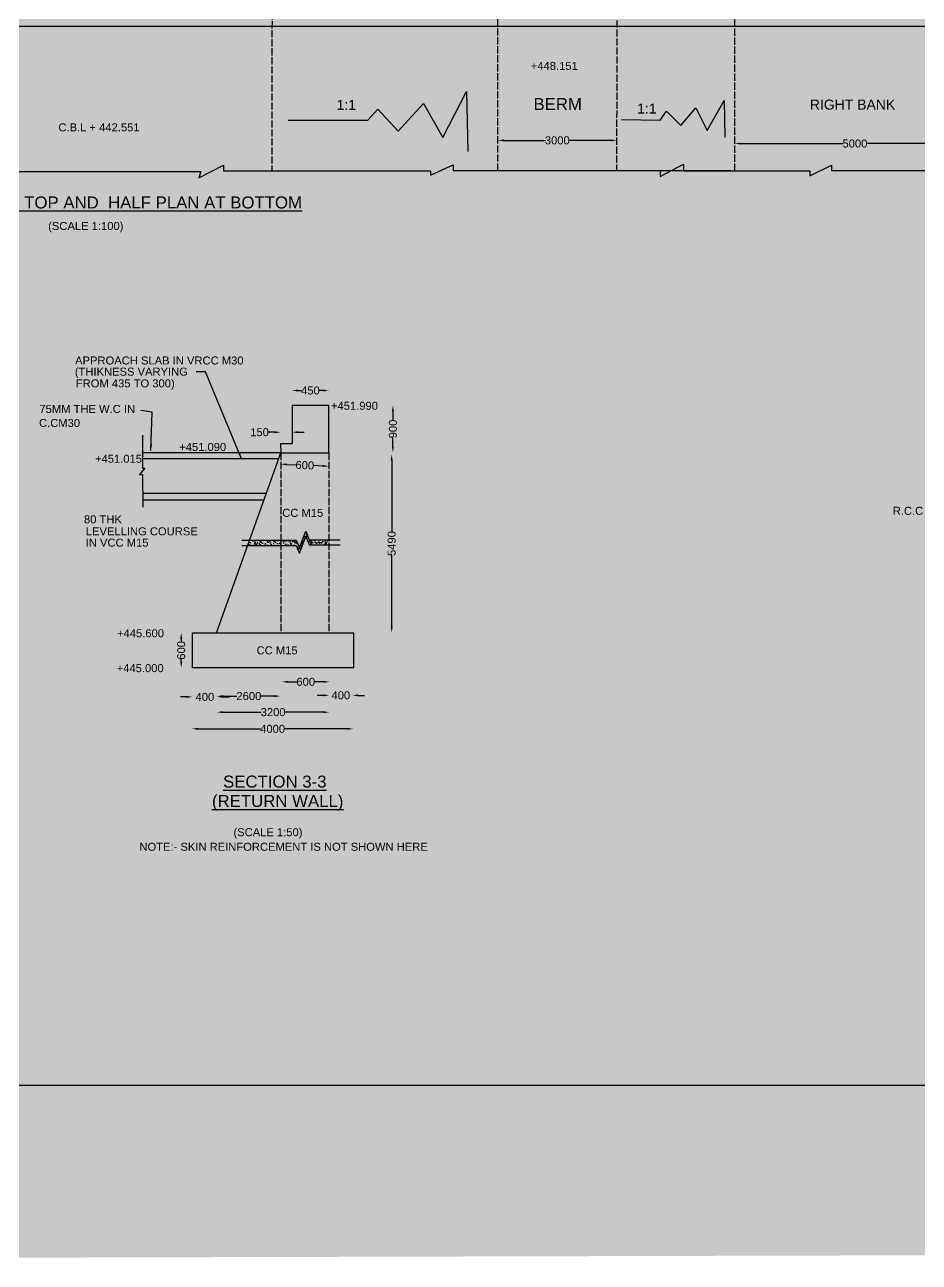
# Model space of a CAD drawing. Header units: millimetres. Extents: x 5124 to 107255, y 2311 to 94108.
# Drawn here: x 48546 to 70886, y 2311 to 33227 of the extents above; entities that cross this region are included whole.
import ezdxf

# ---------------------------------------------------------------- set-up
doc = ezdxf.new("R2010")
doc.units = ezdxf.units.MM
doc.header["$MEASUREMENT"] = 0
doc.linetypes.add('ACAD_ISO02W100', pattern=[15, 12, -3])
for name, color, linetype in [('DIMENSION', 7, 'Continuous'), ('DRAWING', 7, 'Continuous'), ('TEXT', 7, 'Continuous')]:
    doc.layers.add(name, color=color, linetype=linetype)
doc.styles.get("Standard").update_dxf_attribs({"font": 'arial.ttf'})
doc.dimstyles.get("Standard").update_dxf_attribs({"dimtxt": 200, "dimasz": 150, "dimexe": 0.18, "dimexo": 0.0625, "dimgap": 0.09, "dimtad": 0, "dimdec": 0, "dimzin": 0, "dimdsep": 46, "dimtxsty": 'Standard', "dimcen": 0.09, "dimse1": 1, "dimse2": 1, "dimadec": 0, "dimazin": 0, "dimtfac": 1, "dimtdec": 0, "dimtofl": 0, "dimtmove": 0, "dimatfit": 3, "dimfxl": 1, "dimtolj": 1, "dimtzin": 0, "dimarcsym": 0})

# ---------------------------------------------------------------- blocks, each defined once
blk = doc.blocks.new('*D64')
at = {"layer": 'Defpoints', "color": 0, "transparency": 16777216}
for p in [(63328, 30338), (60364, 30233), (63328, 30233)]:
    blk.add_point(p, dxfattribs=at)
at = {"layer": 'DIMENSION', "color": 0, "lineweight": -2, "transparency": 16777216}
for p, q in [((60514, 30338), (61548, 30338)), ((63178, 30338), (62144, 30338))]:
    blk.add_line(p, q, dxfattribs=at)
at = {"layer": 'DIMENSION', "color": 0, "transparency": 16777216}
for points in [[(60514, 30363), (60514, 30313), (60364, 30338)], [(63178, 30363), (63178, 30313), (63328, 30338)]]:
    blk.add_solid(points, dxfattribs=at)
at = {"layer": 'DIMENSION', "color": 0, "transparency": 16777216, "insert": (61846, 30338), "char_height": 200, "attachment_point": 5, "rotation": 0.001}
blk.add_mtext('\\A1;3000', dxfattribs=at)
blk = doc.blocks.new('*D65')
at = {"layer": 'Defpoints', "color": 0, "transparency": 16777216}
for p in [(66278, 30154), (72282, 30259), (72282, 30154)]:
    blk.add_point(p, dxfattribs=at)
at = {"layer": 'DIMENSION', "color": 0, "lineweight": -2, "transparency": 16777216}
for p, q in [((66428, 30259), (68982, 30259)), ((72132, 30259), (69579, 30259))]:
    blk.add_line(p, q, dxfattribs=at)
at = {"layer": 'DIMENSION', "color": 0, "transparency": 16777216}
for points in [[(66428, 30284), (66428, 30234), (66278, 30259)], [(72132, 30284), (72132, 30234), (72282, 30259)]]:
    blk.add_solid(points, dxfattribs=at)
at = {"layer": 'DIMENSION', "color": 0, "transparency": 16777216, "insert": (69280, 30259), "char_height": 200, "attachment_point": 5, "rotation": 0.0005}
blk.add_mtext('\\A1;5000', dxfattribs=at)
blk = doc.blocks.new('*D103')
at = {"layer": 'Defpoints', "color": 0, "transparency": 16777216}
for p in [(52724, 15592), (56749, 15637), (56749, 15592)]:
    blk.add_point(p, dxfattribs=at)
at = {"layer": 'DIMENSION', "color": 0, "lineweight": -2, "transparency": 16777216}
for p, q in [((52874, 15637), (54434, 15637)), ((56599, 15637), (55039, 15637))]:
    blk.add_line(p, q, dxfattribs=at)
at = {"layer": 'DIMENSION', "color": 0, "transparency": 16777216}
for points in [[(52874, 15662), (52874, 15612), (52724, 15637)], [(56599, 15662), (56599, 15612), (56749, 15637)]]:
    blk.add_solid(points, dxfattribs=at)
at = {"layer": 'DIMENSION', "color": 0, "transparency": 16777216, "insert": (54737, 15637), "char_height": 200, "attachment_point": 5}
blk.add_mtext('\\A1;4000', dxfattribs=at)
blk = doc.blocks.new('*D104')
at = {"layer": 'Defpoints', "color": 0, "transparency": 16777216}
for p in [(53347, 16014), (56152, 16053), (56152, 16014)]:
    blk.add_point(p, dxfattribs=at)
at = {"layer": 'DIMENSION', "color": 0, "lineweight": -2, "transparency": 16777216}
for p, q in [((53497, 16053), (54451, 16053)), ((56002, 16053), (55048, 16053))]:
    blk.add_line(p, q, dxfattribs=at)
at = {"layer": 'DIMENSION', "color": 0, "transparency": 16777216}
for points in [[(53497, 16078), (53497, 16028), (53347, 16053)], [(56002, 16078), (56002, 16028), (56152, 16053)]]:
    blk.add_solid(points, dxfattribs=at)
at = {"layer": 'DIMENSION', "color": 0, "transparency": 16777216, "insert": (54750, 16053), "char_height": 200, "attachment_point": 5}
blk.add_mtext('\\A1;3200', dxfattribs=at)
blk = doc.blocks.new('*D105')
at = {"layer": 'Defpoints', "color": 0, "transparency": 16777216}
for p in [(52737, 16396), (53354, 16435), (53354, 16396)]:
    blk.add_point(p, dxfattribs=at)
at = {"layer": 'DIMENSION', "color": 0, "lineweight": -2, "transparency": 16777216}
for p, q in [((52587, 16435), (52437, 16435)), ((53504, 16435), (53654, 16435))]:
    blk.add_line(p, q, dxfattribs=at)
at = {"layer": 'DIMENSION', "color": 0, "transparency": 16777216}
for points in [[(52587, 16460), (52587, 16410), (52737, 16435)], [(53504, 16460), (53504, 16410), (53354, 16435)]]:
    blk.add_solid(points, dxfattribs=at)
at = {"layer": 'DIMENSION', "color": 0, "transparency": 16777216, "insert": (53045, 16435), "char_height": 200, "attachment_point": 5}
blk.add_mtext('\\A1;400', dxfattribs=at)
blk = doc.blocks.new('*D106')
at = {"layer": 'Defpoints', "color": 0, "transparency": 16777216}
for p in [(53354, 16396), (54931, 16455), (54931, 16396)]:
    blk.add_point(p, dxfattribs=at)
at = {"layer": 'DIMENSION', "color": 0, "lineweight": -2, "transparency": 16777216}
for p, q in [((53504, 16455), (53842, 16455)), ((54781, 16455), (54443, 16455))]:
    blk.add_line(p, q, dxfattribs=at)
at = {"layer": 'DIMENSION', "color": 0, "transparency": 16777216}
for points in [[(53504, 16480), (53504, 16430), (53354, 16455)], [(54781, 16480), (54781, 16430), (54931, 16455)]]:
    blk.add_solid(points, dxfattribs=at)
at = {"layer": 'DIMENSION', "color": 0, "transparency": 16777216, "insert": (54143, 16455), "char_height": 200, "attachment_point": 5}
blk.add_mtext('\\A1;2600', dxfattribs=at)
blk = doc.blocks.new('*D107')
at = {"layer": 'Defpoints', "color": 0, "transparency": 16777216}
for p in [(56152, 16442), (56730, 16474), (56730, 16442)]:
    blk.add_point(p, dxfattribs=at)
at = {"layer": 'DIMENSION', "color": 0, "lineweight": -2, "transparency": 16777216}
for p, q in [((56002, 16474), (55852, 16474)), ((56880, 16474), (57030, 16474))]:
    blk.add_line(p, q, dxfattribs=at)
at = {"layer": 'DIMENSION', "color": 0, "transparency": 16777216}
for points in [[(56002, 16499), (56002, 16449), (56152, 16474)], [(56880, 16499), (56880, 16449), (56730, 16474)]]:
    blk.add_solid(points, dxfattribs=at)
at = {"layer": 'DIMENSION', "color": 0, "transparency": 16777216, "insert": (56441, 16474), "char_height": 200, "attachment_point": 5}
blk.add_mtext('\\A1;400', dxfattribs=at)
blk = doc.blocks.new('*D108')
at = {"layer": 'Defpoints', "color": 0, "transparency": 16777216}
for p in [(54970, 16785), (56159, 16811), (56159, 16785)]:
    blk.add_point(p, dxfattribs=at)
at = {"layer": 'DIMENSION', "color": 0, "lineweight": -2, "transparency": 16777216}
for p, q in [((55120, 16811), (55343, 16811)), ((56009, 16811), (55786, 16811))]:
    blk.add_line(p, q, dxfattribs=at)
at = {"layer": 'DIMENSION', "color": 0, "transparency": 16777216}
for points in [[(55120, 16836), (55120, 16786), (54970, 16811)], [(56009, 16836), (56009, 16786), (56159, 16811)]]:
    blk.add_solid(points, dxfattribs=at)
at = {"layer": 'DIMENSION', "color": 0, "transparency": 16777216, "insert": (55564, 16811), "char_height": 200, "attachment_point": 5}
blk.add_mtext('\\A1;600', dxfattribs=at)
blk = doc.blocks.new('*D109')
at = {"layer": 'Defpoints', "color": 0, "transparency": 16777216}
for p in [(56142, 24089), (55221, 23718), (56142, 23718)]:
    blk.add_point(p, dxfattribs=at)
at = {"layer": 'DIMENSION', "color": 0, "lineweight": -2, "transparency": 16777216}
for p, q in [((55371, 24089), (55457, 24089)), ((55992, 24089), (55906, 24089))]:
    blk.add_line(p, q, dxfattribs=at)
at = {"layer": 'DIMENSION', "color": 0, "transparency": 16777216}
for points in [[(55371, 24114), (55371, 24064), (55221, 24089)], [(55992, 24114), (55992, 24064), (56142, 24089)]]:
    blk.add_solid(points, dxfattribs=at)
at = {"layer": 'DIMENSION', "color": 0, "transparency": 16777216, "insert": (55681, 24089), "char_height": 200, "attachment_point": 5}
blk.add_mtext('\\A1;450', dxfattribs=at)
blk = doc.blocks.new('*D110')
at = {"layer": 'Defpoints', "color": 0, "transparency": 16777216}
for p in [(55221, 23047), (54934, 22757), (55221, 22757)]:
    blk.add_point(p, dxfattribs=at)
at = {"layer": 'DIMENSION', "color": 0, "lineweight": -2, "transparency": 16777216}
for p, q in [((54784, 23047), (54622, 23047)), ((55371, 23047), (55521, 23047))]:
    blk.add_line(p, q, dxfattribs=at)
at = {"layer": 'DIMENSION', "color": 0, "transparency": 16777216}
for points in [[(54784, 23072), (54784, 23022), (54934, 23047)], [(55371, 23072), (55371, 23022), (55221, 23047)]]:
    blk.add_solid(points, dxfattribs=at)
at = {"layer": 'DIMENSION', "color": 0, "transparency": 16777216, "insert": (54411, 23047), "char_height": 200, "attachment_point": 5}
blk.add_mtext('\\A1;150', dxfattribs=at)
blk = doc.blocks.new('*D111')
at = {"layer": 'Defpoints', "color": 0, "transparency": 16777216}
for p in [(54939, 22223), (56142, 22170), (56143, 22197)]:
    blk.add_point(p, dxfattribs=at)
at = {"layer": 'DIMENSION', "color": 0, "lineweight": -2, "transparency": 16777216}
for p, q in [((55090, 22243), (55320, 22233)), ((55993, 22203), (55762, 22214))]:
    blk.add_line(p, q, dxfattribs=at)
at = {"layer": 'DIMENSION', "color": 0, "transparency": 16777216}
for points in [[(55091, 22268), (55089, 22218), (54940, 22250)], [(55994, 22228), (55992, 22179), (56143, 22197)]]:
    blk.add_solid(points, dxfattribs=at)
at = {"layer": 'DIMENSION', "color": 0, "transparency": 16777216, "insert": (55541, 22223), "char_height": 200, "attachment_point": 5, "rotation": 357.4765}
blk.add_mtext('\\A1;600', dxfattribs=at)
blk = doc.blocks.new('*D112')
at = {"layer": 'Defpoints', "color": 0, "transparency": 16777216}
for p in [(57731, 23716), (57731, 22539), (57741, 22539)]:
    blk.add_point(p, dxfattribs=at)
at = {"layer": 'DIMENSION', "color": 0, "lineweight": -2, "transparency": 16777216}
for p, q in [((57741, 23566), (57741, 23348)), ((57741, 22689), (57741, 22907))]:
    blk.add_line(p, q, dxfattribs=at)
at = {"layer": 'DIMENSION', "color": 0, "transparency": 16777216}
for points in [[(57716, 23566), (57766, 23566), (57741, 23716)], [(57716, 22689), (57766, 22689), (57741, 22539)]]:
    blk.add_solid(points, dxfattribs=at)
at = {"layer": 'DIMENSION', "color": 0, "transparency": 16777216, "insert": (57741, 23128), "char_height": 200, "attachment_point": 5, "rotation": 90}
blk.add_mtext('\\A1;900', dxfattribs=at)
blk = doc.blocks.new('*D113')
at = {"layer": 'Defpoints', "color": 0, "transparency": 16777216}
for p in [(57741, 22492), (57710, 18039), (57741, 18039)]:
    blk.add_point(p, dxfattribs=at)
at = {"layer": 'DIMENSION', "color": 0, "lineweight": -2, "transparency": 16777216}
for p, q in [((57710, 22342), (57710, 20564)), ((57710, 18189), (57710, 19967))]:
    blk.add_line(p, q, dxfattribs=at)
at = {"layer": 'DIMENSION', "color": 0, "transparency": 16777216}
for points in [[(57685, 22342), (57735, 22342), (57710, 22492)], [(57685, 18189), (57735, 18189), (57710, 18039)]]:
    blk.add_solid(points, dxfattribs=at)
at = {"layer": 'DIMENSION', "color": 0, "transparency": 16777216, "insert": (57710, 20266), "char_height": 200, "attachment_point": 5, "rotation": 90}
blk.add_mtext('\\A1;5490', dxfattribs=at)
blk = doc.blocks.new('*D114')
at = {"layer": 'Defpoints', "color": 0, "transparency": 16777216}
for p in [(52455, 18033), (52737, 18033), (52737, 17162)]:
    blk.add_point(p, dxfattribs=at)
at = {"layer": 'DIMENSION', "color": 0, "lineweight": -2, "transparency": 16777216}
for p, q in [((52455, 17883), (52455, 17819)), ((52455, 17312), (52455, 17376))]:
    blk.add_line(p, q, dxfattribs=at)
at = {"layer": 'DIMENSION', "color": 0, "transparency": 16777216}
for points in [[(52430, 17883), (52480, 17883), (52455, 18033)], [(52430, 17312), (52480, 17312), (52455, 17162)]]:
    blk.add_solid(points, dxfattribs=at)
at = {"layer": 'DIMENSION', "color": 0, "transparency": 16777216, "insert": (52455, 17597), "char_height": 200, "attachment_point": 5, "rotation": 90}
blk.add_mtext('\\A1;600', dxfattribs=at)

msp = doc.modelspace()

# ---------------------------------------------------------------- hatches: boundary and pattern name
at = {"layer": 'DRAWING'}
h = msp.add_hatch(dxfattribs=at)
h.set_pattern_fill('AR-CONC', color=256, scale=25)
h.set_pattern_definition([(50, (0, 0), (179.31505, -15.68803), [18.75, -206.25]), (355, (0, 0), (-34.68783, 188.04803), [15, -165]), (100.45144, (14.94, -1.3), (144.62721, 172.36), [15.93505, -175.28553]), (46.1842, (0, 50), (266.81033, -41.37982), [28.125, -309.375]), (96.63564, (22.23, 46.55), (233.6655, 243.52965), [23.9026, -262.92844]), (351.18416, (0, 50), (233.6655, 243.52965), [22.5, -247.5]), (21, (25, 37.5), (149.22676, -100.65472), [18.75, -206.25]), (326, (25, 37.5), (60.82883, 181.2875), [15, -165]), (71.45144, (37.44, 29.11), (210.0556, 80.63279), [15.93505, -175.28553]), (37.5, (0, 0), (3.039964, 83.223463), [0, -163, 0, -167.5, 0, -165.625]), (7.5, (0, 0), (65.767384, 98.60293), [0, -95.5, 0, -159.25, 0, -63.125]), (327.5, (-55.75, 0), (133.45561, -5.638718), [0, -62.5, 0, -195, 0, -258.75]), (317.5, (-80.75, 0), (145.79654, 25.02625), [0, -81.25, 0, -129.5, 0, -183.75])])
h.paths.add_polyline_path([(107011.7, 94107.7), (5124.3, 93837.3), (5367.1, 2311.4), (107254.5, 2581.7)])
h.paths.add_polyline_path([(21019.7, 22610), (21019.7, 20785.6), (21759, 20785.6), (21754.4, 20385.8), (22844.3, 17308.5), (21218.5, 17308.5), (21150.4, 17475.9), (21045.7, 17188.3), (20982.9, 17334.7), (19394.6, 17334.7), (20192.7, 20385.8), (20192.7, 21541.3), (14148.7, 21541.3), (14148.7, 21735.7), (14148.7, 22876.4), (19701.7, 22876.4), (19701.7, 24439.3), (20009.6, 24648), (20603.6, 24648), (20906, 24450.3), (20894.6, 22876.4), (20916.1, 21735.7), (20916.1, 20785.6), (21019.7, 20785.6), (21019.7, 24380.7), (21605.5, 24380.7), (21605.5, 24303.4), (26837.7, 24303.4), (26837.7, 22610)], flags=16)
h.paths.add_polyline_path([(21150.4, 17339.9), (21218.5, 17172.6), (22892.5, 17172.6), (23870.9, 14409.9), (24480.7, 14409.9), (24480.7, 13462), (18091.7, 13462), (18091.7, 14409.9), (18629.7, 14409.9), (19359.1, 17198.7), (20982.9, 17198.7), (21045.7, 17052.3)], flags=16)
h.paths.add_polyline_path([(75557.4, 27218.3), (75557.4, 35101.3), (86582.6, 35101.3), (86582.6, 27218.3)], flags=16)
h.paths.add_polyline_path([(42496.5, 74827.2), (42496.5, 75414.7), (42899.6, 75414.7), (42899.6, 76021.1), (43288.5, 76021.1), (43304.2, 76172.2), (43063.8, 76136), (37404.1, 81735.8), (35466.9, 81732.8), (36670.5, 79205.6), (37067.4, 79205.6), (37067.4, 78578.9), (32761.7, 78578.9), (30377.2, 78586.1), (30377.2, 79205.6), (30647.4, 79205.6), (30647.4, 84591.2), (24549.7, 84591.2), (24505.5, 84513.4), (24442.1, 84591.2), (23327.3, 84591.2), (23283.1, 84513.4), (23219.7, 84591.2), (30647.4, 84591.2), (30647.4, 84675.1), (30647.4, 85571.6), (33531.9, 85571.6), (33531.9, 85774.9), (33701.5, 85876.6), (34000, 85869.8), (34149.2, 85774.9), (34150.6, 85660.3), (34468.3, 85660.3), (34468.3, 85609.8), (36237.7, 85609.8), (36237.7, 85650.1), (36422.7, 85650.1), (36422.7, 85609.8), (38240.7, 85609.8), (38240.7, 85650.1), (38425.7, 85650.1), (38425.7, 85609.8), (40211.1, 85609.8), (40211.1, 85650.1), (40396.1, 85650.1), (40396.1, 85609.8), (42214.8, 85609.8), (42214.8, 85650.1), (42399.8, 85650.1), (42399.8, 85609.8), (44242.9, 85609.8), (44242.9, 85636.7), (44852.9, 85636.7), (44852.9, 85609.8), (46606.5, 85609.8), (46606.5, 85650.1), (46791.5, 85650.1), (46791.5, 85609.8), (48612.2, 85609.8), (48612.2, 85650.1), (48797.2, 85650.1), (48797.2, 85609.8), (50612.5, 85609.8), (50612.5, 85650.1), (50797.5, 85650.1), (50797.5, 85609.8), (52623.1, 85609.8), (52623.1, 85650.1), (52808.1, 85650.1), (52808.1, 85609.8), (54668, 85609.8), (54668, 85636.7), (55278, 85636.7), (55278, 85609.8), (57059.2, 85609.8), (57059.2, 85650.1), (57244.2, 85650.1), (57244.2, 85609.8), (59064.4, 85609.8), (59064.4, 85650.1), (59249.4, 85650.1), (59249.4, 85609.8), (61066.1, 85609.8), (61066.1, 85650.1), (61251.1, 85650.1), (61251.1, 85609.8), (63074.8, 85609.8), (63074.8, 85650.1), (63259.8, 85650.1), (63259.8, 85609.8), (65106.9, 85609.8), (65106.9, 85636.7), (65434.4, 85636.7), (65434.4, 85678.8), (65598.7, 85840.4), (65872.9, 85840.4), (66045.2, 85735), (66045.2, 85597.8), (68949.3, 85597.8), (68949.3, 84675.1), (68949.3, 79205.6), (69219.5, 79205.6), (69219.5, 78586.1), (66834.9, 78586.1), (66834.9, 78578.9), (62529.2, 78578.9), (62529.2, 79205.6), (62926.2, 79205.6), (64153.3, 81782.2), (62122.6, 81782.2), (56545, 76172.2), (56280.2, 76172.2), (56297.1, 76021.1), (56704, 76021.1), (56704, 75414.7), (57102.4, 75414.7), (57102.4, 74827.2), (52923.6, 74827.2), (52923.6, 75414.7), (53326.8, 75414.7), (53326.8, 76021.1), (53715.6, 76021.1), (53731.4, 76172.2), (45853.1, 76172.2), (45869.9, 76021.1), (46276.8, 76021.1), (46276.8, 75414.7), (46675.3, 75414.7), (46675.3, 74827.2)], flags=16)
h.paths.add_polyline_path([(44058.8, 76172.2), (44058.8, 77140.8), (40318.6, 80857.7), (44058.8, 80857.7), (44058.8, 83423.8), (44058.8, 83695.6), (34665, 83695.6), (34665, 83532.2), (34505, 83695.6), (33656.8, 83695.6), (33663.4, 83416.7), (33663.4, 82517.9), (31506, 84675.1), (34162.2, 84675.1), (44531.9, 84675.1), (44531.9, 84894), (54961.8, 84894), (54961.8, 84675.1), (65434.4, 84675.1), (68039.4, 84675.1), (65933.3, 82562.7), (65933.3, 83416.7), (65939.9, 83695.6), (65066.6, 83695.6), (64931.6, 83560.5), (64931.6, 83695.6), (57003.7, 83695.6), (55472.8, 83695.6), (55472.8, 83423.8), (55472.8, 80857.7), (59222.6, 80857.7), (56436.1, 78042.2), (55472.8, 77105.7), (55472.8, 76172.2), (54486, 76172.2), (54486, 80857.7), (45045.6, 80857.7), (45045.6, 76160.2), (45033.5, 76172.2)], flags=0)
h.paths.add_polyline_path([(93301.3, 19083.7), (105211.6, 19083.7), (105211.6, 14774.7), (93301.3, 14774.7)], flags=16)
h.paths.add_polyline_path([(97522.9, 17093.5), (97522.9, 17936.2), (103814.9, 17945.8), (103818, 17099.1)], flags=0)
h.paths.add_polyline_path([(94970.6, 34879.1), (104993.1, 34879.1), (104993.1, 20544.9), (94970.6, 20544.9)], flags=16)
h.paths.add_polyline_path([(96480.2, 33227.4), (101795.3, 33232.7), (101818.2, 21277.4), (96514.4, 21270.8)], flags=0)
h.paths.add_polyline_path([(95100.1, 13606.6), (105980.9, 13606.6), (105980.9, 6723.5), (95100.1, 6723.5)], flags=16)
h.paths.add_polyline_path([(103876.6, 8707.7), (103877.3, 8307.4), (97633.3, 8295.6), (97633.3, 8695.6)], flags=0)
h.paths.add_polyline_path([(77347.7, 71608.9), (77347.7, 79604.4), (87808.8, 79604.4), (87808.8, 71608.9)], flags=16)
h.paths.add_polyline_path([(77790.4, 76359.8), (80914.6, 77018.3), (80922.1, 77098.2), (77807.6, 76648.2), (80940.4, 77293.8), (82136.6, 77273.7), (86414.8, 77891.8), (83814.6, 77245.4), (86375.3, 77621.8), (83816.2, 77008.8), (82240.8, 77014)], flags=0)
h.paths.add_polyline_path([(85267, 83446.9), (85267, 87345), (84711.8, 87345), (84647.3, 87223.7), (84570.4, 87345), (85267, 87345), (85267, 83446.9), (86156.7, 83446.9), (86247.7, 83174.2), (86369, 83608.4), (86500.4, 83386.3), (87319.3, 83386.3), (87319.3, 87365.2), (88296.7, 87365.2), (88232.2, 87243.9), (88155.3, 87365.2), (87319.3, 87365.2), (87319.3, 83386.3), (86500.4, 83386.3), (86369, 83608.4), (86247.7, 83174.2), (86156.7, 83446.9)], flags=16)
h.paths.add_polyline_path([(20899.3, 22625.6), (14148.7, 22625.6), (14148.7, 21735.7), (20192.7, 21735.7), (20916.1, 21735.7)], flags=0)
h = msp.add_hatch(dxfattribs=at)
h.set_pattern_fill('AR-CONC', color=256, scale=25, style=0)
h.set_pattern_definition([(50, (0, 0), (179.31505, -15.68803), [18.75, -206.25]), (355, (0, 0), (-34.68783, 188.04803), [15, -165]), (100.4514, (14.94, -1.3), (144.62735, 172.3599), [15.93505, -175.28553]), (46.1842, (0, 50), (266.8103, -41.37975), [28.125, -309.375]), (96.6356, (22.23, 46.55), (233.6657, 243.5295), [23.9026, -262.9282]), (351.1842, (0, 50), (233.6655, 243.5297), [22.5, -247.5]), (21, (25, 37.5), (149.22676, -100.65472), [18.75, -206.25]), (326, (25, 37.5), (60.82883, 181.2875), [15, -165]), (71.4514, (37.44, 29.11), (210.05566, 80.6326), [15.93505, -175.28553]), (37.5, (0, 0), (3.039964, 83.223463), [0, -163, 0, -167.5, 0, -165.625]), (7.5, (0, 0), (65.76738, 98.60293), [0, -95.5, 0, -159.25, 0, -63.125]), (327.5, (-55.75, 0), (133.45561, -5.63872), [0, -62.5, 0, -195, 0, -258.75]), (317.5, (-80.75, 0), (145.79654, 25.02625), [0, -81.25, 0, -129.5, 0, -183.75])])
h.paths.add_polyline_path([(56141.7, 23718.3), (55221.3, 23718.3), (55221.3, 22757.4), (54933.6, 22757.4), (54938.7, 22533.2), (56141.7, 22533.2)])
h.paths.add_polyline_path([(54885.5, 22384), (51488, 22384), (51488, 22152.4), (51544.6, 22152.4), (51412.6, 21992.3), (51483.3, 21992.3), (51491.6, 21514.2), (54575.3, 21514.2)])
h.paths.add_polyline_path([(54575.3, 21514.2), (51491.6, 21514.2), (51494.4, 21352.4), (54517.6, 21352.4)])
h.paths.add_polyline_path([(54938.7, 20221.3), (54114.2, 20221.3), (53333.7, 18032.7), (54938.7, 18032.7)])
h.paths.add_polyline_path([(55563.2, 20444.5), (55409.9, 20028.8), (55322.2, 20221.3), (54938.7, 20221.3), (54938.7, 18032.7), (56141.7, 18032.7), (56141.7, 20230.1), (55646.5, 20230.1)])
h.paths.add_polyline_path([(56141.7, 22533.2), (54938.7, 22533.2), (54938.7, 20348.3), (55322.2, 20348.3), (55409.9, 20155.7), (55563.2, 20571.5), (55646.5, 20357), (56141.7, 20357)])
h.paths.add_polyline_path([(54938.7, 22533.2), (54159.5, 20348.3), (54938.7, 20348.3)])
h.paths.add_polyline_path([(56756.7, 18032.7), (52737.3, 18032.7), (52737.3, 17161.9), (56756.7, 17161.9)])
h.paths.add_polyline_path([(54924.8, 20878), (56052.9, 20878), (56052.9, 21188.3), (54924.8, 21188.3)], flags=9)
h.paths.add_polyline_path([(54285.3, 17442.8), (55413.4, 17442.8), (55413.4, 17753), (54285.3, 17753)], flags=24)
h = msp.add_hatch(dxfattribs=at)
h.set_pattern_fill('AR-CONC', color=256, scale=25, style=0)
h.set_pattern_definition([(50, (0, 0), (179.31505, -15.68803), [18.75, -206.25]), (355, (0, 0), (-34.68783, 188.04803), [15, -165]), (100.4514, (14.94, -1.3), (144.62735, 172.3599), [15.93505, -175.28553]), (46.1842, (0, 50), (266.8103, -41.37975), [28.125, -309.375]), (96.6356, (22.23, 46.55), (233.6657, 243.5295), [23.9026, -262.9282]), (351.1842, (0, 50), (233.6655, 243.5297), [22.5, -247.5]), (21, (25, 37.5), (149.22676, -100.65472), [18.75, -206.25]), (326, (25, 37.5), (60.82883, 181.2875), [15, -165]), (71.4514, (37.44, 29.11), (210.05566, 80.6326), [15.93505, -175.28553]), (37.5, (0, 0), (3.039964, 83.223463), [0, -163, 0, -167.5, 0, -165.625]), (7.5, (0, 0), (65.76738, 98.60293), [0, -95.5, 0, -159.25, 0, -63.125]), (327.5, (-55.75, 0), (133.45561, -5.63872), [0, -62.5, 0, -195, 0, -258.75]), (317.5, (-80.75, 0), (145.79654, 25.02625), [0, -81.25, 0, -129.5, 0, -183.75])])
h.paths.add_polyline_path([(54938.7, 20348.3), (54159.5, 20348.3), (54114.2, 20221.3), (54938.7, 20221.3)])
h.paths.add_polyline_path([(55322.2, 20348.3), (54938.7, 20348.3), (54938.7, 20221.3), (55322.2, 20221.3), (55409.9, 20028.8), (55563.2, 20444.5), (55646.5, 20230.1), (56141.7, 20230.1), (56141.7, 20357), (55646.5, 20357), (55563.2, 20571.5), (55409.9, 20155.7)])

# ---------------------------------------------------------------- linework, layer by layer
msp.add_lwpolyline([(105980.9, 6723.5), (9838.4, 6723.5), (9838.4, 89138.5), (105980.9, 89138.5)], close=True)
at = {"layer": 'DRAWING', "linetype": 'ACAD_ISO02W100', "ltscale": 15}
for points in [[(66278, 29576.7), (66278, 34224.9), (68226.9, 44238)], [(56663, 44193.3), (54723.5, 34212.8), (54713.9, 29576.4)], [(60364, 29584.1), (60364, 34253.9), (62302.3, 44193.3)], [(65313.5, 44193.3), (63336.2, 34234.6), (63326.7, 29584.1)], [(54938.7, 22533.2), (54938.7, 18032.7)], [(56141.7, 22533.2), (56141.7, 18032.7)]]:
    msp.add_lwpolyline(points, dxfattribs=at)
at = {"layer": 'DRAWING'}
for points in [[(24892.8, 33188.5), (73063, 33188.5)], [(55125.4, 30839.8), (57116, 30839.8), (57362.4, 31115.5), (57874.8, 30564.2), (58505.5, 31263.1), (58988.4, 30406.7), (59579.6, 31558.4), (59609.2, 30062.2)], [(63451.1, 30858.1), (64413.5, 30841.8), (64576.6, 31070), (64935.5, 30711.5), (65310.7, 31151.4), (65588, 30581.1), (66012.1, 31330.7), (66028.4, 30418.2)], [(42107.3, 29561.1), (52944.5, 29561.1), (52892.5, 29398.7), (53508, 29717.2), (53508, 29576.4), (58681.1, 29576.4), (58681.1, 29473), (59244.6, 29724.8), (59244.6, 29584.1), (64418.3, 29584.1), (64418.3, 29436), (64996.6, 29739.6), (64996.6, 29576.7), (68152.4, 29576.7), (68152.4, 29451.3), (68693.7, 29717.9), (68693.7, 29584.6), (73056.9, 29584.6)], [(53333.7, 18032.7), (54938.7, 22533.2), (56141.7, 22533.2), (56141.7, 23718.3), (55221.3, 23718.3), (55221.3, 22757.4), (54933.6, 22757.4), (54938.7, 22533.2), (51488, 22533.2)], [(51488, 22976.7), (51488, 22152.4), (51544.6, 22152.4), (51412.6, 21992.3), (51483.3, 21992.3), (51497.4, 21177.4)], [(54885.5, 22384), (51488, 22384)], [(54575.3, 21514.2), (51491.6, 21514.2)], [(54517.6, 21352.4), (51494.4, 21352.4)], [(53964, 20348.3), (55322.2, 20348.3), (55409.9, 20155.7), (55563.2, 20571.5), (55646.5, 20357), (56422, 20357)], [(53964, 20221.3), (55322.2, 20221.3), (55409.9, 20028.8), (55563.2, 20444.5), (55646.5, 20230.1), (56422, 20230.1)]]:
    msp.add_lwpolyline(points, dxfattribs=at)
at = {"layer": 'DRAWING', "linetype": 'ACAD_ISO02W100'}
msp.add_lwpolyline([(63326.7, 29584.1), (66170.9, 29584.1)], dxfattribs=at)
at = {"layer": 'DRAWING'}
msp.add_lwpolyline([(52737.3, 18032.7), (56756.7, 18032.7), (56756.7, 17161.9), (52737.3, 17161.9)], close=True, dxfattribs=at)

# ---------------------------------------------------------------- texts
at = {"layer": 'TEXT'}
for s, height, p in [('+448.151', 200, (61184.6, 32099)), ('1:1', 250, (56334.8, 31100.9)), ('BERM', 300, (61251.5, 31094.8)), ('1:1', 250, (63839.6, 31009.1)), ('RIGHT BANK', 250, (68153.5, 31107)), ('C.B.L + 442.551', 200, (49386.7, 30563.1)), ('%%UHALF PLAN AT TOP AND  HALF PLAN AT BOTTOM', 300, (45481.6, 28636.8)), ('(SCALE 1:100)', 200, (49131.2, 28099.7)), ('APPROACH SLAB IN VRCC M30', 200, (49803.6, 24739.3)), ('(THIKNESS VARYING', 200, (49796.3, 24460.9)), ('FROM 435 TO 300)', 200, (49821.9, 24167.8)), ('+451.990', 200, (56194, 23608.2)), ('75MM THE W.C IN', 200, (48912, 23528.3)), ('C.CM30', 200, (48903.2, 23178.6)), ('+451.090', 200, (52403.6, 22578.5)), ('+451.015', 200, (50301.4, 22284.9)), ('R.C.C M-25 GRADE', 200, (70224.5, 20984)), ('80 THK', 200, (50025.2, 20770.7)), ('LEVELLING COURSE', 200, (50071.7, 20470.8)), ('IN VCC M15', 200, (50068.1, 20188.7)), ('+445.600', 200, (50850.5, 17924.4)), ('CC M15', 200, (54337, 17497.9)), ('+445.000', 200, (50843.1, 17052.9)), ('%%USECTION 3-3', 300, (53498.8, 14168.9)), ('%%U(RETURN WALL)', 300, (53222.3, 13684.9)), ('(SCALE 1:50)', 200, (53758.8, 12954.7)), ('NOTE:- SKIN REINFORCEMENT IS NOT SHOWN HERE', 200, (51409.9, 12590.9))]:
    msp.add_text(s, height=height, dxfattribs=at).set_placement(p)
at = {"layer": 'TEXT', "ltscale": 15}
msp.add_text('CC M15', height=200, dxfattribs=at).set_placement((54976.5, 20933.2))

# ---------------------------------------------------------------- dimensions: what is measured, and where the dimension line sits
at = {"layer": 'DIMENSION'}
for p1, p2, distance, text, picture, middle in [((60364, 30232.9), (63328.1, 30233), 104.9, '3000', '*D64', (61846, 30337.9)), ((66278, 30154.3), (72282.4, 30154.4), 104.9, '5000', '*D65', (69280.2, 30259.3)), ((55221.3, 23718.3), (56141.7, 23718.3), 370.4, '450', '*D109', (55681.5, 24088.7)), ((57730.8, 23716.1), (57730.8, 22539.1), 10.6, '900', '*D112', (57741.4, 23127.6)), ((54938.7, 22222.5), (56141.7, 22169.5), 27.4, '600', '*D111', (55541.4, 22223.4)), ((57741.4, 22492.5), (57741.4, 18039.1), -31.4, '5490', '*D113', (57710.1, 20265.8)), ((52737.3, 17161.9), (52737.3, 18032.7), 282.7, '600', '*D114', (52454.6, 17597.3)), ((54970.4, 16785.4), (56158.5, 16785.4), 25.9, '600', '*D108', (55564.5, 16811.4)), ((52736.8, 16396.3), (53353.7, 16396.3), 38.9, '400', '*D105', (53045.3, 16435.2)), ((53353.7, 16396.3), (54931.4, 16396.3), 58.4, '2600', '*D106', (54142.5, 16454.7)), ((56152.1, 16441.7), (56729.9, 16441.7), 32.4, '400', '*D107', (56441, 16474.1)), ((53347.2, 16013.6), (56152.1, 16013.6), 38.9, '3200', '*D104', (54749.6, 16052.6)), ((52723.9, 15592.1), (56749.4, 15592.1), 45.4, '4000', '*D103', (54736.6, 15637.5))]:
    dim = msp.add_aligned_dim(p1=p1, p2=p2, distance=distance, text=text, dimstyle='Standard', dxfattribs=at)
    dim.commit()
    dim.dimension.update_dxf_attribs({"geometry": picture, "text_midpoint": middle})
dim = msp.add_linear_dim(base=(55221.3, 23046.6), p1=(54933.6, 22757.4), p2=(55221.3, 22757.4), angle=0, text='150', dimstyle='Standard', dxfattribs=at)
dim.commit()
dim.dimension.update_dxf_attribs({"geometry": '*D110', "text_midpoint": (54410.7, 23046.6), "dimtype": 161})

# ---------------------------------------------------------------- leaders
at = {"layer": 'TEXT'}
for points in [[(53958.2, 22384), (53058.3, 24552.1), (52827.4, 24552.1)], [(51696.6, 22594.7), (51732.1, 23546.8), (51448, 23588.2)]]:
    msp.add_leader(points, dimstyle='Standard', override={"dimgap": 0.09, "dimtad": 0}, dxfattribs=at)

doc.saveas('drawing.dxf')
